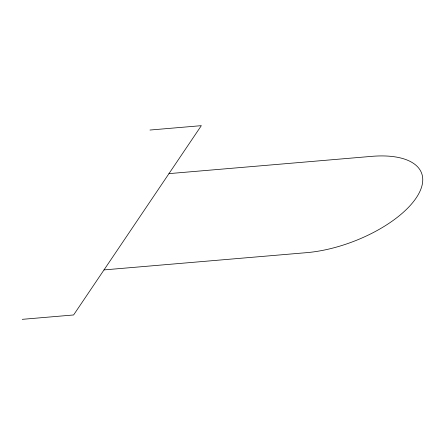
<?xml version="1.0" encoding="UTF-8"?>
<svg xmlns="http://www.w3.org/2000/svg" width="445" height="445" viewBox="0 0 445 445"><rect width="100%" height="100%" fill="white"/><g stroke="black" fill="none" stroke-linecap="round" stroke-linejoin="round"><path stroke-width="0.67" d="M149.976 130.035L201.329 125.662L73.603 314.965L22.25 319.338M168.966 173.628L371.636 156.367A88.193 39.627 -20.9 0 1 416.181 197.947A88.193 39.627 -20.9 0 1 306.672 252.649L104.002 269.909"/></g></svg>
